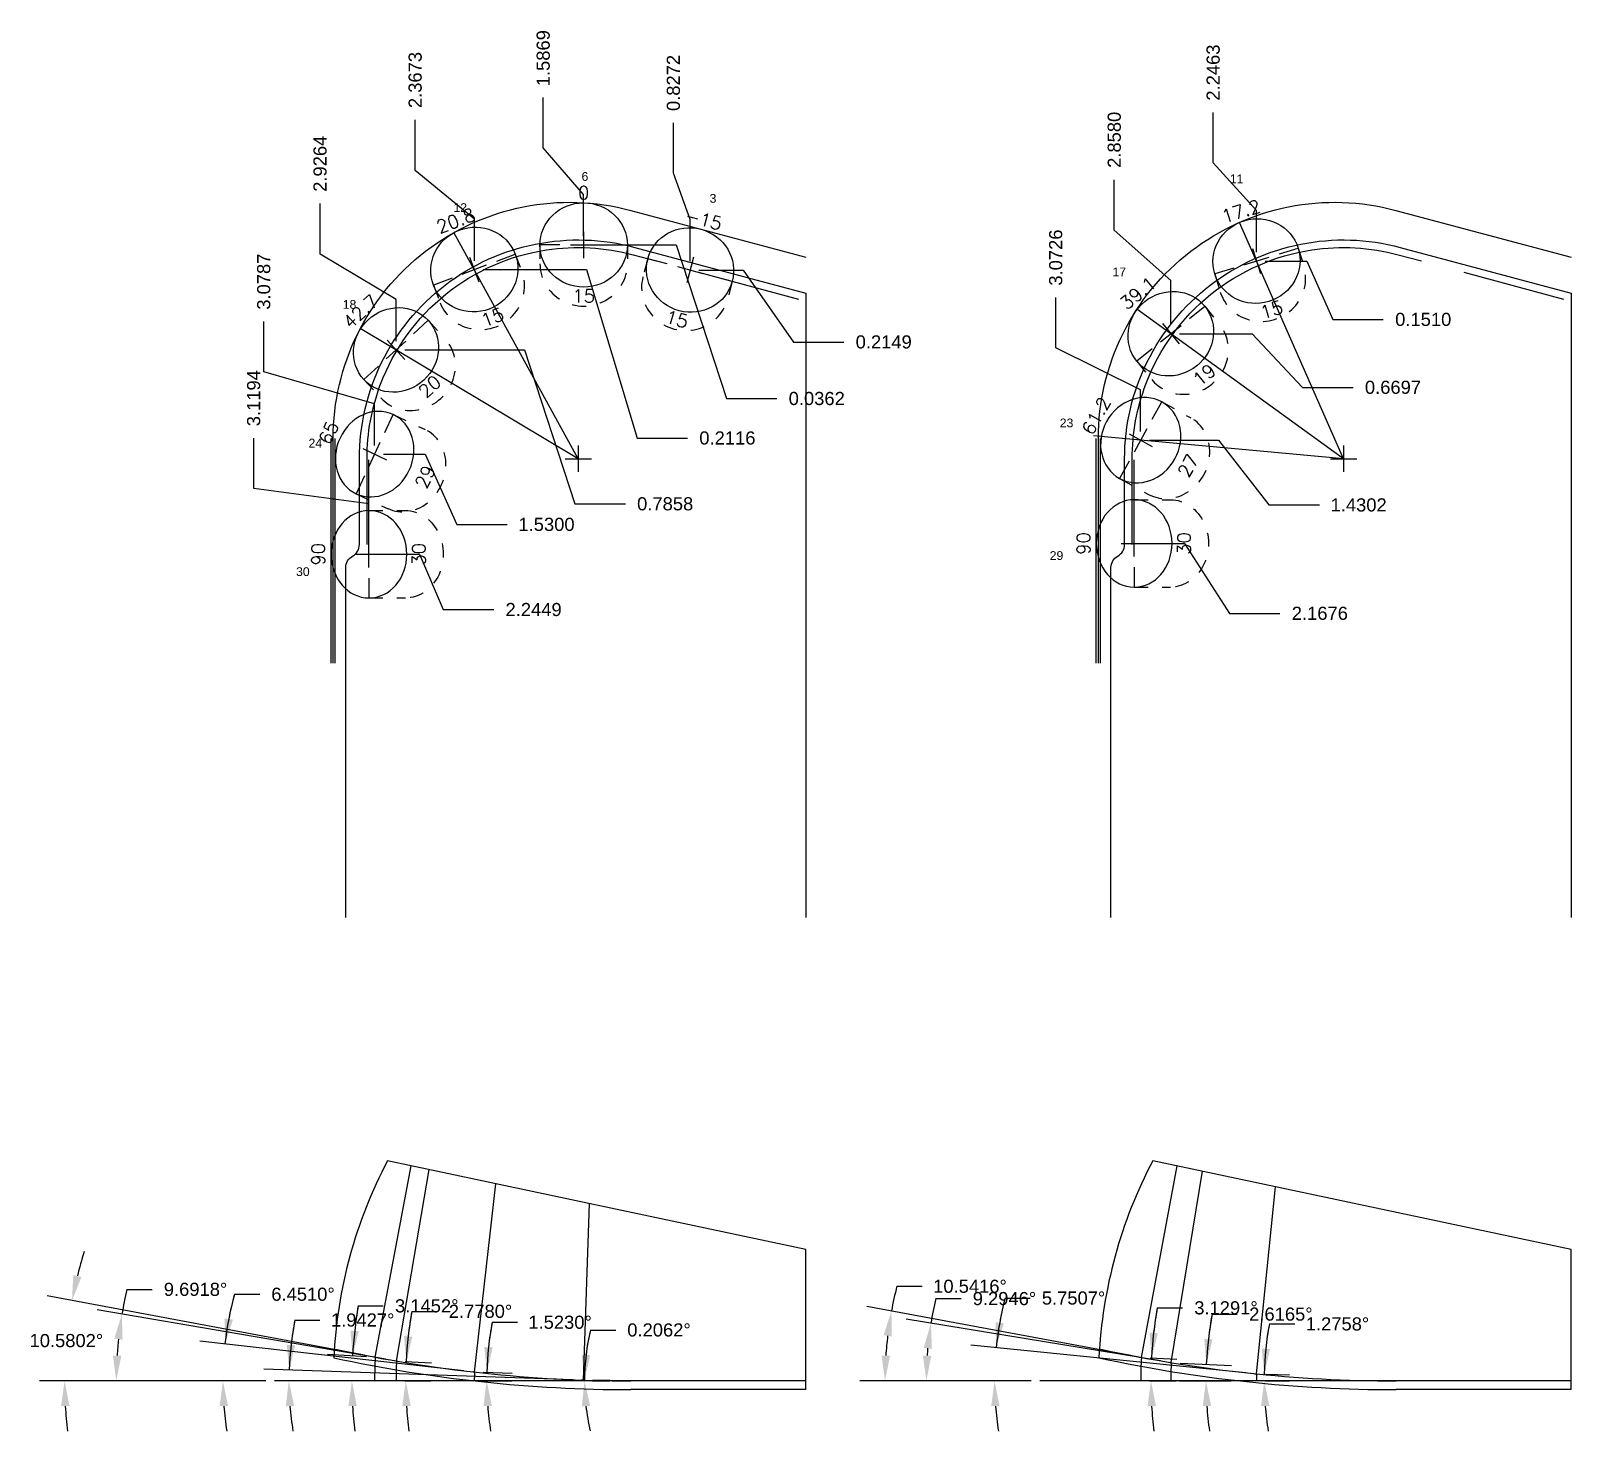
# Model space of a CAD drawing. Header units: inches. Extents: x 159 to 199.9, y -17.6 to -7.6.
# Drawn here: x 177.29 to 188.29, y -17.55 to -7.55 of the extents above; entities that cross this region are included whole.
import ezdxf
from ezdxf.enums import TextEntityAlignment as Align

# ---------------------------------------------------------------- set-up
doc = ezdxf.new("R2010")
doc.units = ezdxf.units.IN
doc.header["$MEASUREMENT"] = 0
doc.header["$PDMODE"] = 35
doc.linetypes.add('CENTER2', pattern=[1.125, 0.75, -0.125, 0.125, -0.125])
doc.linetypes.add('HIDDEN2', pattern=[0.1875, 0.125, -0.0625])
doc.layers.get('Defpoints').update_dxf_attribs({"color": 10})
doc.layers.add('Blade_3', color=7, linetype='Continuous', true_color=0x00cc00)
doc.layers.add('Blade_4', color=7, linetype='Continuous', true_color=0x00cccc)
doc.layers.add('CLine', color=5, linetype='CENTER2')
doc.layers.add('Text', color=3, linetype='Continuous')
doc.styles.add('RomanS', font='romans')
doc.styles.get("Standard").update_dxf_attribs({"font": 'arial.ttf'})
doc.dimstyles.get("Standard").update_dxf_attribs({"dimtxt": 0.09375, "dimasz": 0.18, "dimexe": 0.18, "dimexo": 0.0625, "dimgap": 0.09, "dimtad": 0, "dimtih": 1, "dimtoh": 1, "dimdec": 4, "dimzin": 0, "dimdsep": 46, "dimtxsty": 'Standard', "dimcen": 0.09, "dimadec": 4, "dimazin": 0, "dimtfac": 1, "dimtdec": 4, "dimtofl": 0, "dimtmove": 0, "dimatfit": 3, "dimfxl": 1, "dimtolj": 1, "dimtzin": 0, "dimarcsym": 0})

# ---------------------------------------------------------------- blocks, each defined once
blk = doc.blocks.new('CMark')
at = {"layer": 'CLine'}
for p, q in [((-0.094, 0), (0.094, 0)), ((0, 0.094), (0, -0.094))]:
    blk.add_line(p, q, dxfattribs=at)
blk = doc.blocks.new('1613@15')
for p, q in [((-0.17, 0), (-0.312, 0)), ((0.171, 0), (0.312, 0))]:
    blk.add_line(p, q)
at = {"color": 8, "linetype": 'HIDDEN2', "ltscale": 0.5}
blk.add_line((-0.312, 0), (-0.312, -0.135), dxfattribs=at)
at = {"color": 8, "linetype": 'HIDDEN2', "ltscale": 0.5, "flags": 128}
blk.add_lwpolyline([(0.312, 0), (0.312, -0.135)], dxfattribs=at)
blk.add_ellipse((0, 0), major_axis=(-0.312, 0), ratio=0.965926, start_param=-3.141592653589793, end_param=3.141592653589793)
at = {"color": 8, "linetype": 'HIDDEN2', "ltscale": 0.5}
blk.add_ellipse((0, -0.135), major_axis=(-0.312, 0), ratio=0.965926, start_param=0, end_param=3.141593, dxfattribs=at)
blk.add_blockref('CMark', (0, 0))
at = {"style": 'RomanS'}
blk.add_text('15', height=0.094, dxfattribs=at).set_placement((0, -0.364), align=Align.MIDDLE_CENTER)
blk.add_attdef('ANG', text='', height=0.094, dxfattribs=at).set_placement((0, 0.298), align=Align.BOTTOM_CENTER)
blk = doc.blocks.new('1613@20')
for p, q in [((-0.17, 0), (-0.312, 0)), ((0.171, 0), (0.312, 0))]:
    blk.add_line(p, q)
at = {"color": 8, "linetype": 'HIDDEN2', "ltscale": 0.5}
blk.add_line((-0.312, 0), (-0.312, -0.178), dxfattribs=at)
at = {"color": 8, "linetype": 'HIDDEN2', "ltscale": 0.5, "flags": 128}
blk.add_lwpolyline([(0.312, 0), (0.312, -0.178)], dxfattribs=at)
blk.add_ellipse((0, 0), major_axis=(-0.312, 0), ratio=0.939693, start_param=-3.141592653589793, end_param=3.141592653589793)
at = {"color": 8, "linetype": 'HIDDEN2', "ltscale": 0.5}
blk.add_ellipse((0, -0.178), major_axis=(-0.312, 0), ratio=0.939693, start_param=0, end_param=3.141593, dxfattribs=at)
blk.add_blockref('CMark', (0, 0))
at = {"style": 'RomanS'}
blk.add_text('20', height=0.094, dxfattribs=at).set_placement((0, -0.356), align=Align.MIDDLE_CENTER)
blk.add_attdef('ANG', text='', height=0.094, dxfattribs=at).set_placement((0, 0.298), align=Align.BOTTOM_CENTER)
blk = doc.blocks.new('*D334')
at = {"layer": 'Blade_3', "color": 0, "lineweight": -2, "transparency": 16777216}
for p, q in [((181.879, -8.57), (181.879, -8.21)), ((181.998, -8.902), (181.879, -8.57)), ((181.998, -9.199), (181.998, -8.902))]:
    blk.add_line(p, q, dxfattribs=at)
at = {"layer": 'Defpoints', "color": 0, "transparency": 16777216}
for p in [(181.879, -8.21), (182.825, -9.047), (181.998, -9.262)]:
    blk.add_point(p, dxfattribs=at)
at = {"layer": 'Blade_3', "color": 0, "transparency": 16777216, "insert": (181.879, -7.926), "char_height": 0.0938, "attachment_point": 5, "rotation": 90}
blk.add_mtext('\\A1;0.8272', dxfattribs=at)
blk = doc.blocks.new('*D335')
at = {"layer": 'Blade_3', "color": 0, "lineweight": -2, "transparency": 16777216}
for p, q in [((180.95, -8.389), (180.95, -8.029)), ((181.238, -8.723), (180.95, -8.389)), ((181.238, -9.021), (181.238, -8.723))]:
    blk.add_line(p, q, dxfattribs=at)
at = {"layer": 'Defpoints', "color": 0, "transparency": 16777216}
for p in [(180.95, -8.029), (181.238, -9.083), (182.825, -9.047)]:
    blk.add_point(p, dxfattribs=at)
at = {"layer": 'Blade_3', "color": 0, "transparency": 16777216, "insert": (180.95, -7.749), "char_height": 0.0938, "attachment_point": 5, "rotation": 90}
blk.add_mtext('\\A1;1.5869', dxfattribs=at)
blk = doc.blocks.new('*D336')
at = {"layer": 'Blade_3', "color": 0, "lineweight": -2, "transparency": 16777216}
for p, q in [((180.036, -8.55), (180.036, -8.19)), ((180.458, -8.899), (180.036, -8.55)), ((180.458, -9.196), (180.458, -8.899))]:
    blk.add_line(p, q, dxfattribs=at)
at = {"layer": 'Defpoints', "color": 0, "transparency": 16777216}
for p in [(180.036, -8.19), (182.825, -9.047), (180.458, -9.259)]:
    blk.add_point(p, dxfattribs=at)
at = {"layer": 'Blade_3', "color": 0, "transparency": 16777216, "insert": (180.036, -7.905), "char_height": 0.0938, "attachment_point": 5, "rotation": 90}
blk.add_mtext('\\A1;2.3673', dxfattribs=at)
blk = doc.blocks.new('*D337')
at = {"layer": 'Blade_3', "color": 0, "lineweight": -2, "transparency": 16777216}
for p, q in [((179.357, -9.148), (179.357, -8.788)), ((179.899, -9.473), (179.357, -9.148)), ((179.899, -9.77), (179.899, -9.473))]:
    blk.add_line(p, q, dxfattribs=at)
at = {"layer": 'Defpoints', "color": 0, "transparency": 16777216}
for p in [(179.357, -8.788), (182.825, -9.047), (179.899, -9.833)]:
    blk.add_point(p, dxfattribs=at)
at = {"layer": 'Blade_3', "color": 0, "transparency": 16777216, "insert": (179.357, -8.503), "char_height": 0.0938, "attachment_point": 5, "rotation": 90}
blk.add_mtext('\\A1;2.9264', dxfattribs=at)
blk = doc.blocks.new('*D338')
at = {"layer": 'Blade_3', "color": 0, "lineweight": -2, "transparency": 16777216}
for p, q in [((182.06, -9.262), (182.376, -9.262)), ((182.376, -9.262), (182.736, -9.776)), ((182.736, -9.776), (183.096, -9.776))]:
    blk.add_line(p, q, dxfattribs=at)
at = {"layer": 'Defpoints', "color": 0, "transparency": 16777216}
for p in [(182.825, -9.047), (181.998, -9.262), (183.096, -9.776)]:
    blk.add_point(p, dxfattribs=at)
at = {"layer": 'Blade_3', "color": 0, "transparency": 16777216, "insert": (183.38, -9.776), "char_height": 0.0938, "attachment_point": 5}
blk.add_mtext('\\A1;0.2149', dxfattribs=at)
blk = doc.blocks.new('*D339')
at = {"layer": 'Blade_3', "color": 0, "lineweight": -2, "transparency": 16777216}
for p, q in [((181.301, -9.083), (181.898, -9.083)), ((181.898, -9.083), (182.258, -10.18)), ((182.258, -10.18), (182.618, -10.18))]:
    blk.add_line(p, q, dxfattribs=at)
at = {"layer": 'Defpoints', "color": 0, "transparency": 16777216}
for p in [(181.238, -9.083), (182.825, -9.047), (182.618, -10.18)]:
    blk.add_point(p, dxfattribs=at)
at = {"layer": 'Blade_3', "color": 0, "transparency": 16777216, "insert": (182.902, -10.18), "char_height": 0.0938, "attachment_point": 5}
blk.add_mtext('\\A1;0.0362', dxfattribs=at)
blk = doc.blocks.new('*D340')
at = {"layer": 'Blade_3', "color": 0, "lineweight": -2, "transparency": 16777216}
for p, q in [((180.52, -9.259), (181.259, -9.259)), ((181.259, -9.259), (181.619, -10.462)), ((181.619, -10.462), (181.979, -10.462))]:
    blk.add_line(p, q, dxfattribs=at)
at = {"layer": 'Defpoints', "color": 0, "transparency": 16777216}
for p in [(182.825, -9.047), (180.458, -9.259), (181.979, -10.462)]:
    blk.add_point(p, dxfattribs=at)
at = {"layer": 'Blade_3', "color": 0, "transparency": 16777216, "insert": (182.264, -10.462), "char_height": 0.0938, "attachment_point": 5}
blk.add_mtext('\\A1;0.2116', dxfattribs=at)
blk = doc.blocks.new('*D341')
at = {"layer": 'Blade_3', "color": 0, "lineweight": -2, "transparency": 16777216}
for p, q in [((179.961, -9.833), (180.816, -9.833)), ((180.816, -9.833), (181.176, -10.932)), ((181.176, -10.932), (181.536, -10.932))]:
    blk.add_line(p, q, dxfattribs=at)
at = {"layer": 'Defpoints', "color": 0, "transparency": 16777216}
for p in [(182.825, -9.047), (179.899, -9.833), (181.536, -10.932)]:
    blk.add_point(p, dxfattribs=at)
at = {"layer": 'Blade_3', "color": 0, "transparency": 16777216, "insert": (181.82, -10.932), "char_height": 0.0938, "attachment_point": 5}
blk.add_mtext('\\A1;0.7858', dxfattribs=at)
blk = doc.blocks.new('*D342')
at = {"layer": 'Blade_3', "color": 0, "lineweight": -2, "transparency": 16777216}
for p, q in [((180.585, -16.777), (180.765, -16.777)), ((180.521, -17.134), (180.727, -17.14)), ((180.52, -17.195), (180.726, -17.195))]:
    blk.add_line(p, q, dxfattribs=at)
for start, end in [(169.4166, 178.477), (169.4237, 173.9503), (184.5266, 189.0533)]:
    blk.add_arc((182.825, -17.195), 2.279, start, end, dxfattribs=at)
at = {"layer": 'Blade_3', "color": 0, "transparency": 16777216}
for points in [[(180.589, -16.957), (180.529, -16.953), (180.547, -17.135)], [(180.523, -17.376), (180.583, -17.374), (180.546, -17.195)]]:
    blk.add_solid(points, dxfattribs=at)
at = {"layer": 'Defpoints', "color": 0, "transparency": 16777216}
for p in [(180.459, -17.132), (180.458, -17.195), (180.546, -17.175), (182.825, -17.195)]:
    blk.add_point(p, dxfattribs=at)
at = {"layer": 'Blade_3', "color": 0, "transparency": 16777216, "insert": (181.07, -16.777), "char_height": 0.09375, "attachment_point": 5}
blk.add_mtext('\\A1;1.5230°', dxfattribs=at)
blk = doc.blocks.new('*D343')
at = {"layer": 'Blade_3', "color": 0, "lineweight": -2, "transparency": 16777216}
for p, q in [((180.012, -16.699), (180.192, -16.699)), ((179.965, -17.057), (180.152, -17.066)), ((179.961, -17.195), (180.148, -17.195))]:
    blk.add_line(p, q, dxfattribs=at)
for start, end in [(169.9967, 177.222), (170.0003, 173.6111), (183.6109, 187.2217)]:
    blk.add_arc((182.825, -17.195), 2.857, start, end, dxfattribs=at)
at = {"layer": 'Blade_3', "color": 0, "transparency": 16777216}
for points in [[(180.016, -16.88), (179.956, -16.875), (179.972, -17.057)], [(179.944, -17.376), (180.004, -17.374), (179.968, -17.195)]]:
    blk.add_solid(points, dxfattribs=at)
at = {"layer": 'Defpoints', "color": 0, "transparency": 16777216}
for p in [(179.902, -17.054), (179.969, -17.149), (179.899, -17.195), (182.825, -17.195)]:
    blk.add_point(p, dxfattribs=at)
at = {"layer": 'Blade_3', "color": 0, "transparency": 16777216, "insert": (180.502, -16.699), "char_height": 0.09375, "attachment_point": 5}
blk.add_mtext('\\A1;2.7780°', dxfattribs=at)
blk = doc.blocks.new('*D344')
at = {"layer": 'Blade_3', "color": 0, "lineweight": -2, "transparency": 16777216}
for p, q in [((178.746, -16.577), (178.926, -16.577)), ((180.382, -17.124), (178.499, -16.911)), ((178.97, -17.195), (178.483, -17.195))]:
    blk.add_line(p, q, dxfattribs=at)
for start, end in [(164.7709, 173.549), (164.7774, 169.1632), (184.3858, 188.7716)]:
    blk.add_arc((181.015, -17.195), 2.352, start, end, dxfattribs=at)
at = {"layer": 'Blade_3', "color": 0, "transparency": 16777216}
for points in [[(178.735, -16.758), (178.675, -16.749), (178.678, -16.931)], [(178.64, -17.376), (178.7, -17.374), (178.663, -17.195)]]:
    blk.add_solid(points, dxfattribs=at)
at = {"layer": 'Defpoints', "color": 0, "transparency": 16777216}
for p in [(178.665, -17.107), (180.444, -17.131), (180.459, -17.132), (179.032, -17.195), (182.825, -17.195)]:
    blk.add_point(p, dxfattribs=at)
at = {"layer": 'Blade_3', "color": 0, "transparency": 16777216, "insert": (179.235, -16.577), "char_height": 0.09375, "attachment_point": 5}
blk.add_mtext('\\A1;6.4510°', dxfattribs=at)
blk = doc.blocks.new('*D345')
at = {"layer": 'Blade_3', "color": 0, "lineweight": -2, "transparency": 16777216}
for p, q in [((177.978, -16.542), (178.158, -16.542)), ((179.826, -17.04), (177.765, -16.688)), ((178.97, -17.195), (177.722, -17.195))]:
    blk.add_line(p, q, dxfattribs=at)
for start, end in [(166.6643, 170.3082), (173.9522, 176.3561)]:
    blk.add_arc((180.733, -17.195), 2.831, start, end, dxfattribs=at)
at = {"layer": 'Blade_3', "color": 0, "transparency": 16777216}
for points in [[(177.888, -16.893), (177.947, -16.901), (177.942, -16.719)], [(177.938, -17.016), (177.878, -17.014), (177.902, -17.195)]]:
    blk.add_solid(points, dxfattribs=at)
at = {"layer": 'Defpoints', "color": 0, "transparency": 16777216}
for p in [(177.906, -17.036), (179.887, -17.051), (179.902, -17.054), (179.032, -17.195), (182.825, -17.195)]:
    blk.add_point(p, dxfattribs=at)
at = {"layer": 'Blade_3', "color": 0, "transparency": 16777216, "insert": (178.468, -16.542), "char_height": 0.09375, "attachment_point": 5}
blk.add_mtext('\\A1;9.6918°', dxfattribs=at)
blk = doc.blocks.new('*D346')
at = {"layer": 'Blade_3', "color": 0, "lineweight": -2, "transparency": 16777216}
for p, q in [((179.176, -16.761), (179.356, -16.761)), ((181.161, -17.187), (178.956, -17.112))]:
    blk.add_line(p, q, dxfattribs=at)
for start, end in [(168.9699, 178.0573), (168.977, 173.5172), (184.5402, 189.0803)]:
    blk.add_arc((181.407, -17.195), 2.272, start, end, dxfattribs=at)
at = {"layer": 'Blade_3', "color": 0, "transparency": 16777216}
for points in [[(179.179, -16.941), (179.119, -16.937), (179.136, -17.118)], [(179.112, -17.376), (179.172, -17.374), (179.134, -17.195)]]:
    blk.add_solid(points, dxfattribs=at)
at = {"layer": 'Defpoints', "color": 0, "transparency": 16777216}
for p in [(179.032, -17.195), (179.135, -17.17), (181.223, -17.189), (181.238, -17.19), (182.825, -17.195)]:
    blk.add_point(p, dxfattribs=at)
at = {"layer": 'Blade_3', "color": 0, "transparency": 16777216, "insert": (179.661, -16.761), "char_height": 0.09375, "attachment_point": 5}
blk.add_mtext('\\A1;1.9427°', dxfattribs=at)
blk = doc.blocks.new('*D347')
at = {"layer": 'Blade_3', "color": 0, "lineweight": -2, "transparency": 16777216}
for p, q in [((181.287, -16.832), (181.467, -16.832)), ((181.301, -17.19), (181.424, -17.19)), ((181.301, -17.195), (181.424, -17.195))]:
    blk.add_line(p, q, dxfattribs=at)
for start, end in [(166.7173, 179.7938), (166.7386, 173.2662), (186.5276, 193.0551)]:
    blk.add_arc((182.825, -17.195), 1.581, start, end, dxfattribs=at)
at = {"layer": 'Blade_3', "color": 0, "transparency": 16777216}
for points in [[(181.285, -17.012), (181.225, -17.008), (181.244, -17.19)], [(181.225, -17.377), (181.285, -17.373), (181.244, -17.195)]]:
    blk.add_solid(points, dxfattribs=at)
at = {"layer": 'Defpoints', "color": 0, "transparency": 16777216}
for p in [(181.238, -17.19), (181.238, -17.195), (181.244, -17.193), (182.825, -17.195)]:
    blk.add_point(p, dxfattribs=at)
at = {"layer": 'Blade_3', "color": 0, "transparency": 16777216, "insert": (181.776, -16.832), "char_height": 0.09375, "attachment_point": 5}
blk.add_mtext('\\A1;0.2062°', dxfattribs=at)
blk = doc.blocks.new('1613@29')
for p, q in [((-0.17, 0), (-0.313, 0)), ((0.171, 0), (0.312, 0))]:
    blk.add_line(p, q)
at = {"color": 8, "linetype": 'HIDDEN2', "ltscale": 0.5}
blk.add_line((-0.313, 0), (-0.313, -0.252), dxfattribs=at)
at = {"color": 8, "linetype": 'HIDDEN2', "ltscale": 0.5, "flags": 128}
blk.add_lwpolyline([(0.312, 0), (0.312, -0.252)], dxfattribs=at)
blk.add_ellipse((0, 0), major_axis=(-0.312, 0), ratio=0.874624, start_param=3.141593, end_param=9.424778)
at = {"color": 8, "linetype": 'HIDDEN2', "ltscale": 0.5}
blk.add_ellipse((0, -0.252), major_axis=(-0.312, 0), ratio=0.874624, start_param=0, end_param=3.141593, dxfattribs=at)
blk.add_blockref('CMark', (0, 0))
at = {"style": 'RomanS'}
blk.add_text('29', height=0.094, dxfattribs=at).set_placement((0.006, -0.395), align=Align.MIDDLE_CENTER)
blk.add_attdef('ANG', text='', height=0.094, dxfattribs=at).set_placement((0, 0.287), align=Align.BOTTOM_CENTER)
blk = doc.blocks.new('1613@30')
for p, q in [((-0.17, 0), (-0.312, 0)), ((0.171, 0), (0.312, 0))]:
    blk.add_line(p, q)
at = {"color": 8, "linetype": 'HIDDEN2', "ltscale": 0.5}
blk.add_line((-0.312, 0), (-0.312, -0.26), dxfattribs=at)
at = {"color": 8, "linetype": 'HIDDEN2', "ltscale": 0.5, "flags": 128}
blk.add_lwpolyline([(0.312, 0), (0.312, -0.26)], dxfattribs=at)
at = {"extrusion": (0, 0, -1)}
blk.add_ellipse((0, 0), major_axis=(-0.312, 0), ratio=0.866025, start_param=-3.141592653589793, end_param=3.141592653589793, dxfattribs=at)
at = {"color": 8, "linetype": 'HIDDEN2', "ltscale": 0.5, "extrusion": (0, 0, -1)}
blk.add_ellipse((0, -0.26), major_axis=(-0.312, 0), ratio=0.866025, start_param=3.068877, end_param=6.355901, dxfattribs=at)
blk.add_blockref('CMark', (0, 0))
at = {"style": 'RomanS'}
blk.add_text('30', height=0.094, dxfattribs=at).set_placement((0, -0.356), align=Align.MIDDLE_CENTER)
blk.add_attdef('ANG', text='', height=0.094, dxfattribs=at).set_placement((0, 0.287), align=Align.BOTTOM_CENTER)
blk = doc.blocks.new('*D348')
at = {"layer": 'Blade_3', "color": 0, "lineweight": -2, "transparency": 16777216}
for p, q in [((178.955, -9.99), (178.955, -9.63)), ((179.746, -10.217), (178.955, -9.99)), ((179.746, -10.514), (179.746, -10.217))]:
    blk.add_line(p, q, dxfattribs=at)
at = {"layer": 'Defpoints', "color": 0, "transparency": 16777216}
for p in [(182.825, -9.047), (178.955, -9.63), (179.746, -10.577)]:
    blk.add_point(p, dxfattribs=at)
at = {"layer": 'Blade_3', "color": 0, "transparency": 16777216, "insert": (178.955, -9.345), "char_height": 0.0938, "attachment_point": 5, "rotation": 90}
blk.add_mtext('\\A1;3.0787', dxfattribs=at)
blk = doc.blocks.new('*D349')
at = {"layer": 'Blade_3', "color": 0, "lineweight": -2, "transparency": 16777216}
for p, q in [((179.809, -10.577), (180.106, -10.577)), ((180.106, -10.577), (180.333, -11.079)), ((180.333, -11.079), (180.693, -11.079))]:
    blk.add_line(p, q, dxfattribs=at)
at = {"layer": 'Defpoints', "color": 0, "transparency": 16777216}
for p in [(182.825, -9.047), (179.746, -10.577), (180.693, -11.079)]:
    blk.add_point(p, dxfattribs=at)
at = {"layer": 'Blade_3', "color": 0, "transparency": 16777216, "insert": (180.973, -11.079), "char_height": 0.0938, "attachment_point": 5}
blk.add_mtext('\\A1;1.5300', dxfattribs=at)
blk = doc.blocks.new('*D350')
at = {"layer": 'Blade_3', "color": 0, "lineweight": -2, "transparency": 16777216}
for p, q in [((179.674, -17.012), (177.409, -16.589)), ((178.97, -17.195), (177.353, -17.195))]:
    blk.add_line(p, q, dxfattribs=at)
for start, end in [(162.8117, 166.1157), (183.3041, 186.6081)]:
    blk.add_arc((180.655, -17.195), 3.122, start, end, dxfattribs=at)
at = {"layer": 'Blade_3', "color": 0, "transparency": 16777216}
for points in [[(177.654, -16.453), (177.595, -16.44), (177.586, -16.622)], [(177.508, -17.376), (177.568, -17.374), (177.533, -17.195)]]:
    blk.add_solid(points, dxfattribs=at)
at = {"layer": 'Defpoints', "color": 0, "transparency": 16777216}
for p in [(177.557, -16.812), (179.736, -17.024), (179.75, -17.026), (179.032, -17.195), (182.825, -17.195)]:
    blk.add_point(p, dxfattribs=at)
at = {"layer": 'Blade_3', "color": 0, "transparency": 16777216, "insert": (177.546, -16.908), "char_height": 0.09375, "attachment_point": 5}
blk.add_mtext('\\A1;10.5802°', dxfattribs=at)
blk = doc.blocks.new('*D351')
at = {"layer": 'Blade_3', "color": 0, "lineweight": -2, "transparency": 16777216}
for p, q in [((179.628, -16.66), (179.808, -16.66)), ((179.688, -17.023), (179.409, -17.008)), ((179.683, -17.195), (179.404, -17.195))]:
    blk.add_line(p, q, dxfattribs=at)
for start, end in [(170.4881, 176.8548), (170.4906, 173.6727), (183.1821, 186.3642)]:
    blk.add_arc((182.825, -17.195), 3.241, start, end, dxfattribs=at)
at = {"layer": 'Blade_3', "color": 0, "transparency": 16777216}
for points in [[(179.633, -16.841), (179.574, -16.836), (179.589, -17.017)], [(179.559, -17.376), (179.619, -17.374), (179.584, -17.195)]]:
    blk.add_solid(points, dxfattribs=at)
at = {"layer": 'Defpoints', "color": 0, "transparency": 16777216}
for p in [(179.75, -17.026), (179.584, -17.136), (179.746, -17.195), (182.825, -17.195)]:
    blk.add_point(p, dxfattribs=at)
at = {"layer": 'Blade_3', "color": 0, "transparency": 16777216, "insert": (180.118, -16.66), "char_height": 0.09375, "attachment_point": 5}
blk.add_mtext('\\A1;3.1452°', dxfattribs=at)
blk = doc.blocks.new('*D352')
at = {"layer": 'Blade_3', "color": 0, "lineweight": -2, "transparency": 16777216}
for p, q in [((178.883, -10.822), (178.883, -10.462)), ((179.706, -10.932), (178.883, -10.822)), ((179.706, -11.229), (179.706, -10.932))]:
    blk.add_line(p, q, dxfattribs=at)
at = {"layer": 'Defpoints', "color": 0, "transparency": 16777216}
for p in [(182.825, -9.047), (178.883, -10.462), (179.706, -11.292)]:
    blk.add_point(p, dxfattribs=at)
at = {"layer": 'Blade_3', "color": 0, "transparency": 16777216, "insert": (178.883, -10.177), "char_height": 0.0938, "attachment_point": 5, "rotation": 90}
blk.add_mtext('\\A1;3.1194', dxfattribs=at)
blk = doc.blocks.new('*D353')
at = {"layer": 'Blade_3', "color": 0, "lineweight": -2, "transparency": 16777216}
for p, q in [((179.768, -11.292), (180.066, -11.292)), ((180.066, -11.292), (180.236, -11.687)), ((180.236, -11.687), (180.596, -11.687))]:
    blk.add_line(p, q, dxfattribs=at)
at = {"layer": 'Defpoints', "color": 0, "transparency": 16777216}
for p in [(182.825, -9.047), (179.706, -11.292), (180.596, -11.687)]:
    blk.add_point(p, dxfattribs=at)
at = {"layer": 'Blade_3', "color": 0, "transparency": 16777216, "insert": (180.881, -11.687), "char_height": 0.0938, "attachment_point": 5}
blk.add_mtext('\\A1;2.2449', dxfattribs=at)
blk = doc.blocks.new('1613@19')
for p, q in [((-0.17, 0), (-0.313, 0)), ((0.171, 0), (0.312, 0))]:
    blk.add_line(p, q)
at = {"color": 8, "linetype": 'HIDDEN2', "ltscale": 0.5}
blk.add_line((-0.313, 0), (-0.313, -0.169), dxfattribs=at)
at = {"color": 8, "linetype": 'HIDDEN2', "ltscale": 0.5, "flags": 128}
blk.add_lwpolyline([(0.312, 0), (0.312, -0.169)], dxfattribs=at)
at = {"extrusion": (0, 0, -1)}
blk.add_ellipse((0, 0), major_axis=(-0.312, 0), ratio=0.945519, start_param=3.141593, end_param=9.424778, dxfattribs=at)
at = {"color": 8, "linetype": 'HIDDEN2', "ltscale": 0.5}
blk.add_ellipse((0, -0.169), major_axis=(0.312, 0), ratio=0.945519, start_param=3.141593, end_param=6.283185, dxfattribs=at)
blk.add_blockref('CMark', (0, 0))
at = {"style": 'RomanS'}
blk.add_text('19', height=0.094, dxfattribs=at).set_placement((0, -0.379), align=Align.MIDDLE_CENTER)
blk.add_attdef('ANG', text='', height=0.094, dxfattribs=at).set_placement((0, 0.298), align=Align.BOTTOM_CENTER)
blk = doc.blocks.new('1613@27')
for p, q in [((-0.17, 0), (-0.313, 0)), ((0.171, 0), (0.312, 0))]:
    blk.add_line(p, q)
at = {"color": 8, "linetype": 'HIDDEN2', "ltscale": 0.5}
blk.add_line((-0.313, 0), (-0.313, -0.236), dxfattribs=at)
at = {"color": 8, "linetype": 'HIDDEN2', "ltscale": 0.5, "flags": 128}
blk.add_lwpolyline([(0.312, 0), (0.312, -0.236)], dxfattribs=at)
blk.add_ellipse((0, 0), major_axis=(-0.312, 0), ratio=0.891008, start_param=3.141593, end_param=9.424778)
at = {"color": 8, "linetype": 'HIDDEN2', "ltscale": 0.5}
blk.add_ellipse((0, -0.236), major_axis=(-0.312, 0), ratio=0.891008, start_param=0, end_param=3.141593, dxfattribs=at)
blk.add_blockref('CMark', (0, 0))
at = {"style": 'RomanS'}
blk.add_text('27', height=0.094, dxfattribs=at).set_placement((0.003, -0.384), align=Align.MIDDLE_CENTER)
blk.add_attdef('ANG', text='', height=0.094, dxfattribs=at).set_placement((0, 0.287), align=Align.BOTTOM_CENTER)
blk = doc.blocks.new('*D354')
at = {"layer": 'Blade_4', "color": 0, "lineweight": -2, "transparency": 16777216}
for p, q in [((185.732, -8.497), (185.732, -8.137)), ((186.041, -8.838), (185.732, -8.497)), ((186.041, -9.135), (186.041, -8.838))]:
    blk.add_line(p, q, dxfattribs=at)
at = {"layer": 'Defpoints', "color": 0, "transparency": 16777216}
for p in [(185.732, -8.137), (188.287, -9.047), (186.041, -9.198)]:
    blk.add_point(p, dxfattribs=at)
at = {"layer": 'Blade_4', "color": 0, "transparency": 16777216, "insert": (185.732, -7.852), "char_height": 0.0938, "attachment_point": 5, "rotation": 90}
blk.add_mtext('\\A1;2.2463', dxfattribs=at)
blk = doc.blocks.new('*D355')
at = {"layer": 'Blade_4', "color": 0, "lineweight": -2, "transparency": 16777216}
for p, q in [((185.026, -8.977), (185.026, -8.617)), ((185.429, -9.337), (185.026, -8.977)), ((185.429, -9.654), (185.429, -9.337))]:
    blk.add_line(p, q, dxfattribs=at)
at = {"layer": 'Defpoints', "color": 0, "transparency": 16777216}
for p in [(185.026, -8.617), (188.287, -9.047), (185.429, -9.717)]:
    blk.add_point(p, dxfattribs=at)
at = {"layer": 'Blade_4', "color": 0, "transparency": 16777216, "insert": (185.026, -8.332), "char_height": 0.0938, "attachment_point": 5, "rotation": 90}
blk.add_mtext('\\A1;2.8580', dxfattribs=at)
blk = doc.blocks.new('*D356')
at = {"layer": 'Blade_4', "color": 0, "lineweight": -2, "transparency": 16777216}
for p, q in [((184.608, -9.817), (184.608, -9.457)), ((185.214, -10.117), (184.608, -9.817)), ((185.214, -10.415), (185.214, -10.117))]:
    blk.add_line(p, q, dxfattribs=at)
at = {"layer": 'Defpoints', "color": 0, "transparency": 16777216}
for p in [(188.287, -9.047), (184.608, -9.457), (185.214, -10.477)]:
    blk.add_point(p, dxfattribs=at)
at = {"layer": 'Blade_4', "color": 0, "transparency": 16777216, "insert": (184.608, -9.173), "char_height": 0.0938, "attachment_point": 5, "rotation": 90}
blk.add_mtext('\\A1;3.0726', dxfattribs=at)
blk = doc.blocks.new('*D357')
at = {"layer": 'Blade_4', "color": 0, "lineweight": -2, "transparency": 16777216}
for p, q in [((186.103, -9.198), (186.401, -9.198)), ((186.401, -9.198), (186.586, -9.615)), ((186.586, -9.615), (186.946, -9.615))]:
    blk.add_line(p, q, dxfattribs=at)
at = {"layer": 'Defpoints', "color": 0, "transparency": 16777216}
for p in [(188.287, -9.047), (186.041, -9.198), (186.946, -9.615)]:
    blk.add_point(p, dxfattribs=at)
at = {"layer": 'Blade_4', "color": 0, "transparency": 16777216, "insert": (187.231, -9.615), "char_height": 0.0938, "attachment_point": 5}
blk.add_mtext('\\A1;0.1510', dxfattribs=at)
blk = doc.blocks.new('*D358')
at = {"layer": 'Blade_4', "color": 0, "lineweight": -2, "transparency": 16777216}
for p, q in [((185.492, -9.717), (186.01, -9.717)), ((186.01, -9.717), (186.37, -10.1)), ((186.37, -10.1), (186.73, -10.1))]:
    blk.add_line(p, q, dxfattribs=at)
at = {"layer": 'Defpoints', "color": 0, "transparency": 16777216}
for p in [(188.287, -9.047), (185.429, -9.717), (186.73, -10.1)]:
    blk.add_point(p, dxfattribs=at)
at = {"layer": 'Blade_4', "color": 0, "transparency": 16777216, "insert": (187.015, -10.1), "char_height": 0.0938, "attachment_point": 5}
blk.add_mtext('\\A1;0.6697', dxfattribs=at)
blk = doc.blocks.new('*D359')
at = {"layer": 'Blade_4', "color": 0, "lineweight": -2, "transparency": 16777216}
for p, q in [((185.277, -10.477), (185.77, -10.477)), ((185.77, -10.477), (186.13, -10.94)), ((186.13, -10.94), (186.49, -10.94))]:
    blk.add_line(p, q, dxfattribs=at)
at = {"layer": 'Defpoints', "color": 0, "transparency": 16777216}
for p in [(188.287, -9.047), (185.214, -10.477), (186.49, -10.94)]:
    blk.add_point(p, dxfattribs=at)
at = {"layer": 'Blade_4', "color": 0, "transparency": 16777216, "insert": (186.77, -10.94), "char_height": 0.0938, "attachment_point": 5}
blk.add_mtext('\\A1;1.4302', dxfattribs=at)
blk = doc.blocks.new('*D360')
at = {"layer": 'Blade_4', "color": 0, "lineweight": -2, "transparency": 16777216}
for p, q in [((186.134, -16.789), (186.314, -16.789)), ((186.104, -17.147), (186.276, -17.151)), ((186.103, -17.195), (186.276, -17.195))]:
    blk.add_line(p, q, dxfattribs=at)
for start, end in [(169.3018, 178.7242), (169.3098, 174.017), (184.7072, 189.4144)]:
    blk.add_arc((188.287, -17.195), 2.192, start, end, dxfattribs=at)
at = {"layer": 'Blade_4', "color": 0, "transparency": 16777216}
for points in [[(186.137, -16.969), (186.078, -16.965), (186.096, -17.147)], [(186.073, -17.376), (186.133, -17.374), (186.096, -17.195)]]:
    blk.add_solid(points, dxfattribs=at)
at = {"layer": 'Defpoints', "color": 0, "transparency": 16777216}
for p in [(186.041, -17.145), (186.041, -17.195), (186.096, -17.179), (188.287, -17.195)]:
    blk.add_point(p, dxfattribs=at)
at = {"layer": 'Blade_4', "color": 0, "transparency": 16777216, "insert": (186.619, -16.789), "char_height": 0.09375, "attachment_point": 5}
blk.add_mtext('\\A1;1.2758°', dxfattribs=at)
blk = doc.blocks.new('*D361')
at = {"layer": 'Blade_4', "color": 0, "lineweight": -2, "transparency": 16777216}
for p, q in [((185.724, -16.719), (185.904, -16.719)), ((185.495, -17.068), (185.863, -17.085)), ((185.492, -17.195), (185.86, -17.195))]:
    blk.add_line(p, q, dxfattribs=at)
for start, end in [(169.4644, 177.3835), (169.4692, 173.4263), (183.9572, 187.9143)]:
    blk.add_arc((188.287, -17.195), 2.607, start, end, dxfattribs=at)
at = {"layer": 'Blade_4', "color": 0, "transparency": 16777216}
for points in [[(185.727, -16.899), (185.668, -16.895), (185.683, -17.076)], [(185.657, -17.376), (185.717, -17.374), (185.68, -17.195)]]:
    blk.add_solid(points, dxfattribs=at)
at = {"layer": 'Defpoints', "color": 0, "transparency": 16777216}
for p in [(185.432, -17.065), (185.429, -17.195), (185.681, -17.156), (188.287, -17.195)]:
    blk.add_point(p, dxfattribs=at)
at = {"layer": 'Blade_4', "color": 0, "transparency": 16777216, "insert": (186.215, -16.719), "char_height": 0.09375, "attachment_point": 5}
blk.add_mtext('\\A1;2.6165°', dxfattribs=at)
blk = doc.blocks.new('*D362')
at = {"layer": 'Blade_4', "color": 0, "lineweight": -2, "transparency": 16777216}
for p, q in [((185.333, -16.674), (185.513, -16.674)), ((185.281, -17.031), (185.472, -17.041)), ((185.277, -17.195), (185.468, -17.195))]:
    blk.add_line(p, q, dxfattribs=at)
for start, end in [(169.9903, 176.8709), (169.9934, 173.4322), (183.4387, 186.8775)]:
    blk.add_arc((188.287, -17.195), 3, start, end, dxfattribs=at)
at = {"layer": 'Blade_4', "color": 0, "transparency": 16777216}
for points in [[(185.337, -16.855), (185.277, -16.85), (185.292, -17.032)], [(185.263, -17.376), (185.323, -17.374), (185.288, -17.195)]]:
    blk.add_solid(points, dxfattribs=at)
at = {"layer": 'Defpoints', "color": 0, "transparency": 16777216}
for p in [(185.219, -17.028), (185.288, -17.141), (185.214, -17.195), (188.287, -17.195)]:
    blk.add_point(p, dxfattribs=at)
at = {"layer": 'Blade_4', "color": 0, "transparency": 16777216, "insert": (185.823, -16.674), "char_height": 0.09375, "attachment_point": 5}
blk.add_mtext('\\A1;3.1291°', dxfattribs=at)
blk = doc.blocks.new('*D363')
at = {"layer": 'Blade_4', "color": 0, "lineweight": -2, "transparency": 16777216}
for p, q in [((184.246, -16.604), (184.426, -16.604)), ((185.964, -17.138), (184.003, -16.94)), ((184.432, -17.195), (183.991, -17.195))]:
    blk.add_line(p, q, dxfattribs=at)
for start, end in [(165.5281, 174.2493), (165.5344, 169.8918), (184.3574, 188.7149)]:
    blk.add_arc((186.538, -17.195), 2.367, start, end, dxfattribs=at)
at = {"layer": 'Blade_4', "color": 0, "transparency": 16777216}
for points in [[(184.237, -16.784), (184.178, -16.776), (184.182, -16.958)], [(184.147, -17.376), (184.207, -17.374), (184.171, -17.195)]]:
    blk.add_solid(points, dxfattribs=at)
at = {"layer": 'Defpoints', "color": 0, "transparency": 16777216}
for p in [(184.172, -17.116), (186.026, -17.144), (186.041, -17.145), (184.494, -17.195), (188.287, -17.195)]:
    blk.add_point(p, dxfattribs=at)
at = {"layer": 'Blade_4', "color": 0, "transparency": 16777216, "insert": (184.735, -16.604), "char_height": 0.09375, "attachment_point": 5}
blk.add_mtext('\\A1;5.7507°', dxfattribs=at)
blk = doc.blocks.new('*D364')
at = {"layer": 'Blade_4', "color": 0, "lineweight": -2, "transparency": 16777216}
for p, q in [((183.753, -16.608), (183.933, -16.608)), ((185.356, -17.052), (183.54, -16.755)), ((184.432, -17.195), (183.504, -17.195))]:
    blk.add_line(p, q, dxfattribs=at)
for start, end in [(166.6531, 170.7054), (174.7578, 175.9476)]:
    blk.add_arc((186.229, -17.195), 2.546, start, end, dxfattribs=at)
at = {"layer": 'Blade_4', "color": 0, "transparency": 16777216}
for points in [[(183.665, -16.959), (183.724, -16.967), (183.717, -16.784)], [(183.72, -17.017), (183.66, -17.014), (183.684, -17.195)]]:
    blk.add_solid(points, dxfattribs=at)
at = {"layer": 'Defpoints', "color": 0, "transparency": 16777216}
for p in [(183.687, -17.058), (185.417, -17.062), (185.432, -17.065), (184.494, -17.195), (188.287, -17.195)]:
    blk.add_point(p, dxfattribs=at)
at = {"layer": 'Blade_4', "color": 0, "transparency": 16777216, "insert": (184.242, -16.608), "char_height": 0.09375, "attachment_point": 5}
blk.add_mtext('\\A1;9.2946°', dxfattribs=at)
blk = doc.blocks.new('*D365')
at = {"layer": 'Blade_4', "color": 0, "lineweight": -2, "transparency": 16777216}
for p, q in [((183.474, -16.52), (183.654, -16.52)), ((185.143, -17.013), (183.259, -16.663)), ((184.432, -17.195), (183.209, -17.195))]:
    blk.add_line(p, q, dxfattribs=at)
for start, end in [(165.6812, 169.4584), (173.2355, 176.2229)]:
    blk.add_arc((186.12, -17.195), 2.731, start, end, dxfattribs=at)
at = {"layer": 'Blade_4', "color": 0, "transparency": 16777216}
for points in [[(183.379, -16.869), (183.438, -16.878), (183.435, -16.696)], [(183.425, -17.016), (183.365, -17.014), (183.389, -17.195)]]:
    blk.add_solid(points, dxfattribs=at)
at = {"layer": 'Defpoints', "color": 0, "transparency": 16777216}
for p in [(183.395, -17.028), (185.204, -17.025), (185.219, -17.028), (184.494, -17.195), (188.287, -17.195)]:
    blk.add_point(p, dxfattribs=at)
at = {"layer": 'Blade_4', "color": 0, "transparency": 16777216, "insert": (183.996, -16.52), "char_height": 0.09375, "attachment_point": 5}
blk.add_mtext('\\A1;10.5416°', dxfattribs=at)
blk = doc.blocks.new('*D366')
at = {"layer": 'Blade_4', "color": 0, "lineweight": -2, "transparency": 16777216}
for p, q in [((185.23, -11.215), (185.528, -11.215)), ((185.528, -11.215), (185.848, -11.714)), ((185.848, -11.714), (186.208, -11.714))]:
    blk.add_line(p, q, dxfattribs=at)
at = {"layer": 'Defpoints', "color": 0, "transparency": 16777216}
for p in [(188.287, -9.047), (185.168, -11.215), (186.208, -11.714)]:
    blk.add_point(p, dxfattribs=at)
at = {"layer": 'Blade_4', "color": 0, "transparency": 16777216, "insert": (186.493, -11.714), "char_height": 0.0938, "attachment_point": 5}
blk.add_mtext('\\A1;2.1676', dxfattribs=at)

msp = doc.modelspace()

# ---------------------------------------------------------------- linework, layer by layer
for p, q in [((182.82512, -16.25783), (179.83872, -15.62306)), ((188.28709, -16.25783), (185.3007, -15.62306)), ((182.82512, -17.19533), (182.82512, -16.25783)), ((188.28709, -17.19533), (188.28709, -16.25783)), ((182.82512, -17.25783), (181.57512, -17.25783)), ((182.82512, -17.25783), (182.82512, -17.19533)), ((188.28709, -17.25783), (187.03709, -17.25783)), ((188.28709, -17.25783), (188.28709, -17.19533))]:
    msp.add_line(p, q)
at = {"color": 1}
for p, q in [((182.82512, -17.19533), (179.03221, -17.19533)), ((188.28709, -17.19533), (184.49418, -17.19533))]:
    msp.add_line(p, q, dxfattribs=at)
at = {"color": 5}
for points in [[(179.45012, -12.06996), (179.45012, -10.46579, -0.49314543), (181.57437, -8.83579), (182.82512, -9.17092)], [(184.91209, -12.06996), (184.91209, -10.46579, -0.49314543), (187.03635, -8.83579), (188.28709, -9.17092)]]:
    msp.add_lwpolyline(points, format="xyb", dxfattribs=at)
at = {"linetype": 'Continuous'}
for points in [[(179.54012, -13.88696), (179.54012, -11.38696, -0.27410657), (179.58887, -11.30472, 0.27410657), (179.63762, -11.22247), (179.63762, -10.60946, -0.49314543), (181.60452, -9.1002), (182.82512, -9.42726), (182.82512, -13.88696)], [(185.00209, -13.88696), (185.00209, -11.38696, -0.27410657), (185.05084, -11.30472, 0.27410657), (185.09959, -11.22247), (185.09959, -10.60946, -0.49314543), (187.0665, -9.1002), (188.28709, -9.42726), (188.28709, -13.88696)]]:
    msp.add_lwpolyline(points, format="xyb", dxfattribs=at)
at = {"color": 1}
for points in [[(180.25392, -9.43499, -0.13253226), (180.97307, -9.11845)], [(180.97307, -9.11845, -0.10359632), (181.59047, -9.15265), (181.7566, -9.19717)], [(185.71589, -9.43499, -0.13253226), (186.43505, -9.11845)], [(186.43505, -9.11845, -0.10359632), (187.05244, -9.15265), (187.21858, -9.19717)], [(179.78905, -10.07696, -0.13373347), (180.25392, -9.43499)], [(185.25102, -10.07696, -0.13373347), (185.71589, -9.43499)], [(179.69192, -11.22247), (179.69192, -10.60946, -0.09045733), (179.78905, -10.07696, -0.08710323)], [(185.15389, -11.22247), (185.15389, -10.60946, -0.09045733), (185.25102, -10.07696, -0.08710323)]]:
    msp.add_lwpolyline(points, format="xyb", dxfattribs=at)
for points in [[(182.05846, -9.27805), (182.77082, -9.46892)], [(187.52043, -9.27805), (188.23279, -9.46892)]]:
    msp.add_lwpolyline(points, dxfattribs=at)
at = {"color": 5}
for points in [[(179.43512, -12.06996), (179.43512, -10.46579)], [(179.46512, -12.06996), (179.46512, -10.46579)], [(184.89709, -12.06996), (184.89709, -10.46579)], [(184.92709, -12.06996), (184.92709, -10.46579)]]:
    msp.add_lwpolyline(points, dxfattribs=at)
for centre, radius, start, end in [((182.82512, -17.19533), 3.375, 152.234092, 177.197545), ((188.28709, -17.19533), 3.375, 152.234092, 177.197545), ((181.57512, -7.25783), 10, 257.754767, 270), ((181.57512, -7.25783), 9.9375, 257.754767, 270), ((187.03709, -7.25783), 10, 257.754767, 270), ((187.03709, -7.25783), 9.9375, 257.754767, 270)]:
    msp.add_arc(centre, radius, start, end)
at = {"layer": 'Blade_3'}
for p, q in [((181.20012, -10.60946), (180.3123, -8.99388)), ((181.20012, -10.60946), (179.64391, -9.68062)), ((179.75047, -17.02638), (180.00596, -15.6586)), ((179.90216, -17.0535), (180.13568, -15.68618)), ((180.45861, -17.13241), (180.61071, -15.78715)), ((181.23824, -17.18962), (181.28098, -15.92962)), ((179.75047, -17.02638), (179.73573, -17.02363)), ((179.90216, -17.0535), (179.88738, -17.05098)), ((180.45861, -17.13241), (180.4437, -17.13073)), ((181.23824, -17.18962), (181.22325, -17.18911))]:
    msp.add_line(p, q, dxfattribs=at)
for radius, start in [(3.07928, 176.854804), (2.92639, 177.222005), (2.36735, 178.476973), (1.58689, 179.793778)]:
    msp.add_arc((182.82512, -17.19533), radius, start, 180, dxfattribs=at)
at = {"layer": 'Blade_4'}
for p, q in [((186.66209, -10.60946), (185.91914, -8.92156)), ((186.66209, -10.60946), (185.18758, -9.54173)), ((186.66209, -10.60946), (184.87818, -10.44638)), ((185.21903, -17.02761), (185.47356, -15.6598)), ((185.43208, -17.06486), (185.6557, -15.69851)), ((186.04135, -17.14532), (186.17591, -15.80909)), ((185.20428, -17.02487), (185.21903, -17.02761)), ((185.41728, -17.06244), (185.43208, -17.06486)), ((186.02642, -17.14382), (186.04135, -17.14532))]:
    msp.add_line(p, q, dxfattribs=at)
for radius, start in [(3.07265, 176.870905), (2.85799, 177.383498), (2.2463, 178.724223)]:
    msp.add_arc((188.28709, -17.19533), radius, start, 180, dxfattribs=at)
at = {"layer": 'Text'}
for p, q in [((179.70575, -11.30881), (179.70575, -10.6174)), ((185.16773, -11.30881), (185.16773, -10.6174))]:
    msp.add_line(p, q, dxfattribs=at)

# ---------------------------------------------------------------- block references
for p in [(181.20012, -10.60946), (186.66209, -10.60946)]:
    msp.add_blockref('CMark', p)
at = {"layer": 'Blade_3'}
msp.add_blockref('1613@15', (181.23823, -9.08314), dxfattribs=at).add_auto_attribs({'ANG': '0'})
for name, p, rotation, values in [('1613@15', (180.45777, -9.25859), 20.8, {'ANG': '20.8'}), ('1613@15', (181.9979, -9.26182), 345, {'ANG': '-15'}), ('1613@20', (179.89872, -9.83271), 42.7, {'ANG': '42.7'}), ('1613@29', (179.74637, -10.57691), 65, {'ANG': '65'}), ('1613@30', (179.70575, -11.29181), 90, {'ANG': '90'})]:
    msp.add_blockref(name, p, dxfattribs=dict(at, rotation=rotation)).add_auto_attribs(values)
at = {"layer": 'Blade_4'}
for name, p, rotation, values in [('1613@15', (186.04079, -9.19796), 17.2, {'ANG': '17.2'}), ('1613@19', (185.4291, -9.71662), 39.1, {'ANG': '39.1'}), ('1613@27', (185.21444, -10.47712), 61.20000000000001, {'ANG': '61.2'}), ('1613@30', (185.16773, -11.2146), 90, {'ANG': '90'})]:
    msp.add_blockref(name, p, dxfattribs=dict(at, rotation=rotation)).add_auto_attribs(values)

# ---------------------------------------------------------------- texts
at = {"layer": 'Blade_3', "char_height": 0.0625, "attachment_point": 1}
for s, insert in [('6', (181.223, -8.56239)), ('12', (180.30879, -8.78514)), ('3', (182.13721, -8.71907)), ('18', (179.51855, -9.47637)), ('24', (179.27457, -10.46699)), ('30', (179.18533, -11.3847))]:
    msp.add_mtext_dynamic_manual_height_columns(s, width=0.0736655, gutter_width=0.3125, heights=[0], dxfattribs=dict(at, insert=insert))
at = {"layer": 'Blade_4', "char_height": 0.0625, "attachment_point": 1}
for s, insert in [('11', (185.8501, -8.57938)), ('17', (185.01264, -9.24418)), ('23', (184.63653, -10.32275)), ('29', (184.56464, -11.26996))]:
    msp.add_mtext_dynamic_manual_height_columns(s, width=0.0736655, gutter_width=0.3125, heights=[0], dxfattribs=dict(at, insert=insert))

# ---------------------------------------------------------------- dimensions: what is measured, and where the dimension line sits
at = {"layer": 'Blade_3'}
for feature_location, offset, dtype, origin, picture, middle in [((181.23823, -9.08314), (-0.28777, 1.05419), 1, (182.82512, -9.04696), '*D335', (180.95046, -7.74867)), ((180.457769, -9.258591), (-0.421913, 1.068334), 1, (182.825116, -9.04696), '*D336', (180.035856, -7.90486)), ((181.9979, -9.26182), (-0.11939, 1.0514), 1, (182.82512, -9.04696), '*D334', (181.87851, -7.9263)), ((179.89872, -9.83271), (-0.54209, 1.04429), 1, (182.82512, -9.04696), '*D337', (179.35663, -8.50322)), ((179.70575, -11.29181), (-0.82242, 0.83004), 1, (182.82512, -9.04696), '*D352', (178.88333, -10.1774)), ((179.74637, -10.576912), (-0.791455, 0.94724), 1, (182.825116, -9.04696), '*D348', (178.954915, -9.345105)), ((179.705749, -11.291814), (0.890104, -0.395126), 0, (182.825116, -9.04696), '*D353', (180.881347, -11.686939)), ((179.74637, -10.576912), (0.946372, -0.501899), 0, (182.825116, -9.04696), '*D349', (180.972768, -11.07881)), ((179.898723, -9.832711), (1.636808, -1.099703), 0, (182.825116, -9.04696), '*D341', (181.820225, -10.932415)), ((180.45777, -9.25859), (1.52161, -1.20336), 0, (182.82512, -9.04696), '*D340', (182.26395, -10.46195)), ((181.23823, -9.08314), (1.38003, -1.09652), 0, (182.82512, -9.04696), '*D339', (182.90238, -10.17967)), ((181.9979, -9.26182), (1.09783, -0.51459), 0, (182.82512, -9.04696), '*D338', (183.38043, -9.77641))]:
    dim = msp.add_ordinate_dim(feature_location=feature_location, offset=offset, dtype=dtype, origin=origin, dimstyle='Standard', dxfattribs=at)
    dim.commit()
    dim.dimension.update_dxf_attribs({"geometry": picture, "text_midpoint": middle})
for base, line1, line2, picture, middle in [((177.55677851, -16.81198813), ((182.82511584, -17.19533411), (179.03220644, -17.19533411)), ((179.75047243, -17.02638481), (179.73572745, -17.02363063)), '*D350', (177.54644947, -16.90750648)), ((177.90640191, -17.03581014), ((182.82511584, -17.19533411), (179.03220644, -17.19533411)), ((179.90216163, -17.05350308), (179.88737572, -17.05097786)), '*D345', (178.46764363, -16.54241083)), ((178.6646718, -17.1070808), ((182.8251158, -17.1953341), (179.0322064, -17.1953341)), ((180.4586053, -17.1324131), (180.4437003, -17.1307278)), '*D344', (179.235279, -16.5774949)), ((179.1346217, -17.1696548), ((182.8251158, -17.1953341), (179.0322064, -17.1953341)), ((181.2382403, -17.1896225), (181.223249, -17.189114)), '*D346', (179.661449, -16.7606139))]:
    dim = msp.add_angular_dim_2l(base=base, line1=line1, line2=line2, dimstyle='Standard', dxfattribs=at)
    dim.commit()
    dim.dimension.update_dxf_attribs({"geometry": picture, "text_midpoint": middle})
for base, p1, p2, picture, middle in [((179.58423, -17.13603), (179.75047, -17.02638), (179.74583, -17.19533), '*D351', (180.11763, -16.65968)), ((179.96884, -17.14917), (179.90216, -17.0535), (179.89872, -17.19533), '*D343', (180.50211, -16.69912)), ((180.54627, -17.17514), (180.45861, -17.13241), (180.45777, -17.19533), '*D342', (181.06994, -16.77677)), ((181.24431, -17.19344), (181.23824, -17.18962), (181.23823, -17.19533), '*D347', (181.77601, -16.83214))]:
    dim = msp.add_angular_dim_3p(base=base, center=(182.82512, -17.19533), p1=p1, p2=p2, dimstyle='Standard', dxfattribs=at)
    dim.commit()
    dim.dimension.update_dxf_attribs({"geometry": picture, "text_midpoint": middle})
at = {"layer": 'Blade_4'}
for feature_location, offset, dtype, origin, picture, middle in [((186.04079, -9.19796), (-0.30921, 1.06058), 1, (188.28709, -9.04696), '*D354', (185.73157, -7.85198)), ((185.4291, -9.71662), (-0.40338, 1.09936), 1, (188.28709, -9.04696), '*D355', (185.02573, -8.33202)), ((185.214445, -10.477117), (-0.606464, 1.02007), 1, (188.287093, -9.04696), '*D356', (184.607981, -9.172512)), ((185.16773, -11.2146), (1.04017, -0.49909), 0, (188.28709, -9.04696), '*D366', (186.49326, -11.71369)), ((185.21444, -10.47712), (1.27579, -0.46276), 0, (188.28709, -9.04696), '*D359', (186.76995, -10.93988)), ((185.4291, -9.71662), (1.30122, -0.38347), 0, (188.28709, -9.04696), '*D358', (187.01492, -10.10009)), ((186.04079, -9.19796), (0.90561, -0.41745), 0, (188.28709, -9.04696), '*D357', (187.23084, -9.61541))]:
    dim = msp.add_ordinate_dim(feature_location=feature_location, offset=offset, dtype=dtype, origin=origin, dimstyle='Standard', dxfattribs=at)
    dim.commit()
    dim.dimension.update_dxf_attribs({"geometry": picture, "text_midpoint": middle})
for base, line1, line2, picture, middle in [((183.39451873, -17.02795395), ((188.28709258, -17.19533411), (184.49418318, -17.19533411)), ((185.20427917, -17.02486673), (185.219026, -17.02761098)), '*D365', (183.99563932, -16.51992809)), ((183.68748526, -17.05775567), ((188.28709258, -17.19533411), (184.49418318, -17.19533411)), ((185.41728102, -17.0624423), (185.43208409, -17.06486495)), '*D364', (184.24192979, -16.60770846)), ((184.171901, -17.1161445), ((188.2870926, -17.1953341), (184.4941832, -17.1953341)), ((186.0264216, -17.1438179), (186.0413461, -17.1453209)), '*D363', (184.7351036, -16.6037111))]:
    dim = msp.add_angular_dim_2l(base=base, line1=line1, line2=line2, dimstyle='Standard', dxfattribs=at)
    dim.commit()
    dim.dimension.update_dxf_attribs({"geometry": picture, "text_midpoint": middle})
for base, center, p1, p2, picture, middle in [((185.288005, -17.140732), (188.287093, -17.195334), (185.219026, -17.027611), (185.214445, -17.195334), '*D362', (185.822545, -16.673963)), ((185.68066, -17.15566), (188.28709, -17.19533), (185.43208, -17.06486), (185.4291, -17.19533), '*D361', (186.21451, -16.7187)), ((186.095597, -17.179068), (188.287093, -17.195334), (186.041346, -17.145321), (186.040789, -17.195334), '*D360', (186.618627, -16.788503))]:
    dim = msp.add_angular_dim_3p(base=base, center=center, p1=p1, p2=p2, dimstyle='Standard', dxfattribs=at)
    dim.commit()
    dim.dimension.update_dxf_attribs({"geometry": picture, "text_midpoint": middle})

doc.saveas('drawing.dxf')
